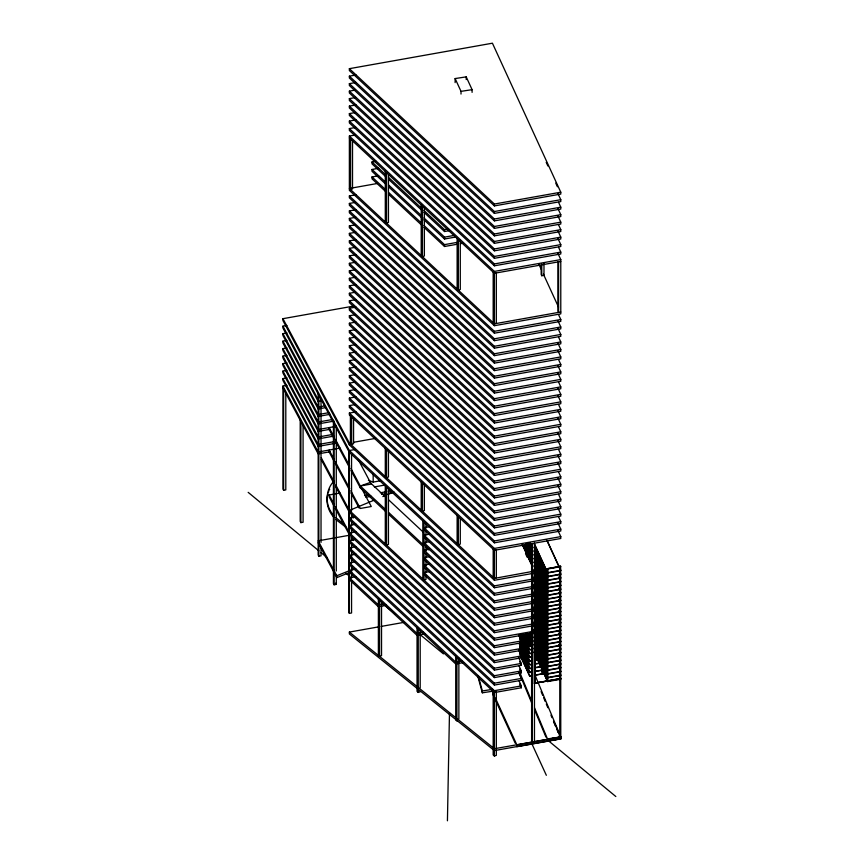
<?xml version="1.0" encoding="UTF-8"?>
<svg xmlns="http://www.w3.org/2000/svg" width="864" height="864" viewBox="0 0 864 864"><rect width="100%" height="100%" fill="white"/><g stroke="black" fill="none" stroke-linecap="round" stroke-linejoin="round"><path stroke-width="1.3" d="M447.433 820.8L449.474 712.908M327.834 494.111C325.458 502.254 328.363 511.132 333.839 517.374M328.244 492.782L328.73 491.454M329.292 490.136L329.713 489.272M333.58 481.529C324.853 490.871 325.015 506.272 333.839 515.506M374.166 500.17L349.369 510.419L494.392 645.775L494.392 647.644L521.338 642.848L521.338 640.969L518.54 634.878M382.849 496.584L385.322 495.558M387.806 494.532L394.006 491.972M349.196 572.638L336.82 577.627L336.82 575.748L349.196 570.769M351.68 569.765L354.154 568.771M349.369 137.927L494.392 273.283L496.336 272.592L496.336 323.125L494.392 323.827L349.369 188.471L377.19 183.514M351.616 444.388L351.616 416.318L350.406 415.184L350.406 443.264L351.616 444.388L353.56 443.696L353.56 418.295M385.754 511.607L360.32 487.879L360.32 486L370.073 482.522L385.722 497.124M355.99 411.901L349.369 413.078L349.369 414.958L494.392 550.314L496.336 549.612L496.336 577.692L494.392 578.383L349.369 443.027L282.938 318.686L353.268 306.158M378.378 599.26L378.378 655.236L379.577 656.359L381.532 655.668L381.532 602.348M417.042 627.858L417.042 691.33L418.252 692.453L420.196 691.762M349.369 557.215L494.392 692.561L496.336 691.87L496.336 755.33L494.392 756.032L493.182 754.909L493.182 691.438M349.369 68.677L492.426 43.2L560.779 192.208L560.779 194.076L494.392 205.902L349.369 70.546L349.369 68.677L494.392 204.034L494.392 205.902M557.971 193.59L560.779 199.692L560.779 201.56L494.392 213.386L349.369 78.03L349.369 76.162L355.99 74.984M558.533 202.295L560.779 207.176L560.779 209.056L494.392 220.871L349.369 85.525L349.369 83.646L355.99 82.469M557.971 208.559L560.779 214.672L560.779 216.54L494.392 228.366L349.369 93.01L349.369 91.141L354.672 90.191M557.971 216.043L560.779 222.156L560.779 224.024L494.392 235.85L349.369 100.494L349.369 98.626L355.99 97.448M558.533 224.759L560.779 229.64L560.779 231.509L494.392 243.335L349.369 107.978L349.369 106.11L355.99 104.933M557.971 231.023L560.779 237.125L560.779 239.004L494.392 250.819L349.369 115.474L349.369 113.594L354.672 112.655M557.971 238.507L560.779 244.62L560.779 246.488L494.392 258.314L349.369 122.958L349.369 121.09L355.99 119.902M558.533 247.223L560.779 252.104L560.779 253.973L494.392 265.799L349.369 130.442L349.369 128.574L355.99 127.397M557.971 253.487L560.779 259.589L560.779 313.87L494.392 325.696L349.369 190.339L349.369 136.058L354.672 135.119M385.722 176.656L372.006 163.847L372.006 161.978L375.98 161.266M385.722 184.14L372.006 171.331L372.006 169.463L378.626 168.286M385.722 191.624L372.006 178.826L372.006 176.947L378.626 175.77M558.533 314.604L560.779 319.486L560.779 321.365L494.392 333.18L349.369 197.824L349.369 195.955L355.99 194.778M557.971 320.868L560.779 326.97L560.779 328.849L494.392 340.664L349.369 205.319L349.369 203.44L354.672 202.5M557.971 328.352L560.779 334.465L560.779 336.334L494.392 348.16L349.369 212.803L349.369 210.935L355.99 209.747M558.533 337.068L560.779 341.95L560.779 343.818L494.392 355.644L349.369 220.288L349.369 218.419L355.99 217.242M557.971 343.332L560.779 349.434L560.779 351.313L494.392 363.128L349.369 227.772L349.369 225.904L354.672 224.964M494.392 204.034L560.779 192.208M557.971 350.816L560.779 356.918L560.779 358.798L494.392 370.613L349.369 235.267L349.369 233.388L355.99 232.211M349.369 76.162L494.392 211.518L560.779 199.692M558.533 359.521L560.779 364.414L560.779 366.282L494.392 378.108L349.369 242.752L349.369 240.883L355.99 239.695M349.369 83.646L494.392 219.002L560.779 207.176M423.943 210.449L444.517 229.651L448.492 228.949M557.971 365.796L560.779 371.898L560.779 373.766L494.392 385.592L349.369 250.236L349.369 248.368L354.672 247.428M423.943 212.317L444.517 231.53L449.809 230.58M349.369 91.141L494.392 226.487L560.779 214.672M423.943 217.933L444.517 237.136L453.784 235.494M557.971 373.28L560.779 379.382L560.779 381.262L494.392 393.077L349.369 257.72L349.369 255.852L355.99 254.675M423.943 219.802L444.517 239.015L455.112 237.125M349.369 98.626L494.392 233.982L560.779 222.156M423.943 225.418L444.517 244.631L457.758 242.266M558.533 381.985L560.779 386.878L560.779 388.746L494.392 400.561L349.369 265.216L349.369 263.336L355.99 262.159M423.943 227.297L444.517 246.499L457.758 244.145M460.404 243.67L463.05 243.194M349.369 106.11L494.392 241.466L560.779 229.64M557.971 388.249L560.779 394.362L560.779 396.23L494.392 408.056L349.369 272.7L349.369 270.832L354.672 269.881M349.369 113.594L494.392 248.951L560.779 237.125M557.971 395.744L560.779 401.846L560.779 403.715L494.392 415.541L349.369 280.184L349.369 278.316L355.99 277.139M349.369 121.09L494.392 256.435L560.779 244.62M558.533 404.449L560.779 409.331L560.779 411.21L494.392 423.025L349.369 287.669L349.369 285.8L355.99 284.623M349.369 128.574L494.392 263.93L560.779 252.104M557.971 410.713L560.779 416.826L560.779 418.694L494.392 430.51L349.369 295.164L349.369 293.285L354.672 292.345M349.369 136.058L494.392 271.415L560.779 259.589M494.392 273.283L560.779 261.457M557.971 418.198L560.779 424.31L560.779 426.179L494.392 438.005L349.369 302.648L349.369 300.78L355.99 299.592M558.533 426.913L560.779 431.795L560.779 433.663L494.392 445.489L349.369 310.133L349.369 308.264L355.99 307.087M534.47 580.608L494.392 587.747L349.369 452.39L282.938 328.039L282.938 326.171L286.924 325.458M557.971 433.177L560.779 439.279L560.779 441.158L494.392 452.974L349.369 317.617L349.369 315.749L354.672 314.809M322.153 400.756L318.168 401.468L282.938 335.534L282.938 333.655L286.924 332.953M557.971 440.662L560.779 446.774L560.779 448.643L494.392 460.469L349.369 325.112L349.369 323.233L355.99 322.056M326.128 407.538L318.168 408.953L282.938 343.019L282.938 341.15L286.924 340.438M558.533 449.366L560.779 454.259L560.779 456.127L494.392 467.953L349.369 332.597L349.369 330.728L355.99 329.54M330.113 414.31L318.168 416.437L282.938 350.503L282.938 348.635L286.924 347.922M557.971 455.641L560.779 461.743L560.779 463.612L494.392 475.438L349.369 340.081L349.369 338.213L354.672 337.273M334.087 421.092L318.168 423.922L282.938 357.988L282.938 356.119L286.924 355.406M557.971 463.126L560.779 469.228L560.779 471.107L494.392 482.922L349.369 347.566L349.369 345.697L355.99 344.52M494.392 323.827L560.779 312.001M330.113 429.289L318.168 431.417L282.938 365.483L282.938 363.604L286.924 362.902M558.533 471.83L560.779 476.723L560.779 478.591L494.392 490.417L349.369 355.061L349.369 353.182L355.99 352.004M349.369 195.955L494.392 331.312L560.779 319.486M332.759 436.298L318.168 438.901L282.938 372.967L282.938 371.099L286.924 370.386M557.971 478.094L560.779 484.207L560.779 486.076L494.392 497.902L349.369 362.545L349.369 360.677L354.672 359.726M349.369 203.44L494.392 338.796L560.779 326.97M336.744 443.081L318.168 446.386L282.938 380.452L282.938 378.583L286.924 377.87M557.971 485.59L560.779 491.692L560.779 493.56L494.392 505.386L349.369 370.03L349.369 368.161L355.99 366.984M349.369 210.935L494.392 346.28L560.779 334.465M285.8 392.861L285.8 489.899L283.619 490.288L282.938 489.024L282.938 386.068L286.924 385.355M558.533 494.294L560.779 499.176L560.779 501.055L494.392 512.87L349.369 377.525L349.369 375.646L355.99 374.468M349.369 218.419L494.392 353.776L560.779 341.95M557.971 500.558L560.779 506.671L560.779 508.54L494.392 520.366L349.369 385.009L349.369 383.13L354.672 382.19M349.369 225.904L494.392 361.26L560.779 349.434M557.971 508.043L560.779 514.156L560.779 516.024L494.392 527.85L349.369 392.494L349.369 390.625L355.99 389.437M349.369 233.388L494.392 368.744L560.779 356.918M558.533 516.758L560.779 521.64L560.779 523.508L494.392 535.334L349.369 399.978L349.369 398.11L355.99 396.932M324.799 405.896L318.168 407.084L282.938 341.15M349.369 240.883L494.392 376.229L560.779 364.414M557.971 523.022L560.779 529.124L560.779 531.004L494.392 542.819L349.369 407.473L349.369 405.594L354.672 404.654M328.784 412.679L318.168 414.569L282.938 348.635M349.369 248.368L494.392 383.724L560.779 371.898M332.759 419.45L318.168 422.053L282.938 356.119M349.369 255.852L494.392 391.208L560.779 379.382M334.087 426.708L318.168 429.538L282.938 363.604M349.369 263.336L494.392 398.693L560.779 386.878M332.759 434.43L318.168 437.033L282.938 371.099M349.369 270.832L494.392 406.177L560.779 394.362M334.087 441.677L318.168 444.517L282.938 378.583M349.369 278.316L494.392 413.672L560.779 401.846M353.354 442.325L375.916 438.307M340.07 448.103L318.168 452.002L282.938 386.068M349.369 285.8L494.392 421.157L560.779 409.331M330.113 451.753L318.168 453.87L282.938 387.947M354.683 449.572L349.369 450.522L282.938 326.171M349.369 293.285L494.392 428.641L560.779 416.826M349.369 300.78L494.392 436.126L560.779 424.31M349.369 308.264L494.392 443.621L560.779 431.795M349.369 315.749L494.392 451.105L560.779 439.279M349.369 323.233L494.392 458.59L560.779 446.774M368.42 480.373L373.172 482.08L381.132 480.665M350.957 468.482L360.32 486L371.272 484.056L358.171 459.518M334.109 506.196L329.119 496.843L329.119 494.975L340.07 493.031M374.328 486.929L384.869 485.05M349.369 330.728L494.392 466.074L560.779 454.259M364.532 495.59L368.485 494.888M380.333 492.782L385.603 491.843M388.238 491.368L390.874 490.903M349.369 338.213L494.392 473.569L560.779 461.743M365.85 497.232L371.12 496.292M381.65 494.413L385.603 493.711M388.238 493.247L392.191 492.545M349.369 345.697L494.392 481.054L560.779 469.228M300.208 420.271L300.208 521.359L300.888 522.623L303.08 522.234L303.08 425.196M349.369 353.182L494.392 488.538L560.779 476.723M354.683 516.953L349.369 517.903L494.392 653.26L494.392 655.128L521.338 650.333L521.338 648.454L519.091 643.572M349.369 360.677L494.392 496.022L560.779 484.207M356.011 524.21L349.369 525.388L494.392 660.744L494.392 662.612L521.338 657.817L521.338 655.949L518.53 649.836M349.369 368.161L494.392 503.518L560.779 491.692M356.011 531.695L349.369 532.883L494.392 668.228L494.392 670.108L521.338 665.302L521.338 663.433L518.53 657.331M350.006 535.151L318.168 540.832L336.82 575.748M349.369 375.646L494.392 511.002L560.779 499.176M354.683 539.417L349.369 540.367L494.392 675.724L494.392 677.592L521.338 672.797L521.338 670.918L519.091 666.036M429.268 526.759L424.03 527.699L494.392 593.363L494.392 595.231L534.47 588.092M349.369 383.13L494.392 518.486L560.779 506.671M356.011 546.674L349.369 547.852L494.392 683.208L494.392 685.076L521.338 680.281L521.338 678.413L518.53 672.3M429.268 534.244L424.03 535.183L494.392 600.847L494.392 602.716L534.47 595.577M318.168 393.973L318.168 554.958L318.838 556.222L321.03 555.833L321.03 547.776M349.369 390.625L494.392 525.971L560.779 514.156M356.011 554.159L349.369 555.336L494.392 690.692L494.392 756.032M429.268 541.739L424.03 542.668L494.392 608.332L494.392 610.211L534.47 603.072M349.369 398.11L494.392 533.466L560.779 521.64M354.683 561.881L349.369 562.831L455.717 662.083L462.294 660.917M429.268 549.223L424.03 550.152L494.392 615.827L494.392 617.695L534.47 610.556M349.369 405.594L494.392 540.95L560.779 529.124M356.011 569.128L349.369 570.316L417.042 633.474L423.565 632.318M429.268 556.708L424.03 557.647L494.392 623.311L494.392 625.18L534.47 618.041M349.369 413.078L494.392 548.435L560.779 536.62L560.779 538.488L494.392 550.314M356.011 576.623L349.369 577.8L378.378 604.876L383.648 603.936M429.268 564.192L424.03 565.132L494.392 630.796L494.392 632.664L534.47 625.525M333.428 422.55L333.428 583.524L334.109 584.788L336.29 584.399L336.29 575.014M429.268 571.687L424.03 572.616L494.392 638.28L494.392 640.159L534.47 633.02M559.094 675.205L560.779 678.866L534.352 683.294L534.352 570.996L560.639 566.309L494.392 578.383M282.938 318.686L282.938 320.555L349.38 444.906L494.392 580.262L534.47 573.124M534.179 543.337L547.625 572.648L560.779 570.305L547.333 540.994M534.179 543.715L547.625 573.026L560.779 570.683L546.772 540.151M351.562 580.781L351.562 612.976L349.369 613.364L349.38 450.522L494.392 585.878L534.47 578.74M534.179 547.085L547.625 576.396L560.779 574.052L559.094 570.391M386.284 605.34L378.378 606.744L349.369 579.668M534.179 547.452L547.625 576.763L560.779 574.43L559.094 570.758M534.136 550.724L547.625 580.133L560.779 577.789M534.136 551.102L547.625 580.511L560.779 578.167L559.094 574.117M494.392 593.363L534.47 586.224M534.136 554.472L547.625 583.88L560.779 581.537L559.094 577.865M534.136 554.85L547.625 584.258L560.779 581.915L558.522 577.012M534.136 558.22L547.625 587.628L560.779 585.284L559.094 581.602M534.136 558.587L547.625 587.995L560.779 585.652L559.094 581.98M494.392 600.847L534.47 593.708M534.136 561.956L547.625 591.365L560.779 589.021M534.136 562.334L547.625 591.743L560.779 589.399L559.094 585.349M534.136 565.704L547.625 595.112L560.779 592.769L559.094 589.097M534.136 566.082L547.625 595.48L560.779 593.147L558.522 588.244M559.224 735.037L560.779 738.763L494.392 750.589L349.369 633.96L349.369 632.081L378.508 626.897M381.164 626.422L403.682 622.415M494.392 608.332L534.47 601.193M534.136 569.452L547.625 598.849L560.779 596.516L559.094 592.834M534.136 569.819L547.625 599.227L560.779 596.884L559.094 593.212M534.136 573.188L547.625 602.597L560.779 600.253M534.136 573.566L547.625 602.975L560.779 600.631L559.094 596.581M494.392 615.827L534.47 608.688M534.136 576.936L547.625 606.344L560.779 604.001L559.094 600.329M534.136 577.314L547.625 606.712L560.779 604.379L558.522 599.476M534.136 580.684L547.625 610.081L560.779 607.738L559.094 604.066M534.136 581.051L547.625 610.459L560.779 608.116L559.094 604.444M424.872 633.96L417.042 635.353L349.369 572.184M494.392 623.311L534.47 616.172M534.136 584.42L547.625 613.829L560.779 611.485M534.136 584.798L547.625 614.207L560.779 611.863L559.094 607.813M534.136 588.168L547.625 617.576L560.779 615.233L559.094 611.55M534.136 588.535L547.625 617.944L560.779 615.6L558.522 610.708M494.392 630.796L534.47 623.657M534.136 591.905L547.625 621.313L560.779 618.97L559.094 615.298M534.136 592.283L547.625 621.691L560.779 619.348L559.094 615.676M534.136 595.652L547.625 625.061L560.779 622.717L559.094 619.045M534.136 596.03L547.625 625.428L560.779 623.095L559.094 619.412M494.392 638.28L534.47 631.141M534.136 599.4L547.625 628.798L560.779 626.465L559.094 622.782M534.136 599.767L547.625 629.176L560.779 626.832L558.522 621.94M534.136 603.137L547.625 632.545L560.779 630.202L559.094 626.53M534.136 603.515L547.625 632.923L560.779 630.58L559.094 626.908M494.392 645.775L521.338 640.969M534.136 606.884L547.625 636.293L560.779 633.949L559.094 630.277M534.136 607.262L547.625 636.66L560.779 634.327L559.094 630.644M534.136 610.632L547.625 640.03L560.779 637.697L559.094 634.014M534.136 610.999L547.625 640.408L560.779 638.064L558.522 633.161M494.392 653.26L521.338 648.454M534.136 614.369L547.625 643.777L560.779 641.434L559.094 637.762M534.136 614.747L547.625 644.155L560.779 641.812L559.094 638.129M463.612 662.548L455.717 663.962L349.369 564.7M534.136 618.116L547.625 647.525L560.779 645.181L559.094 641.498M534.136 618.484L547.625 647.892L560.779 645.548L559.094 641.876M494.392 660.744L521.338 655.949M534.179 621.95L547.625 651.262L560.779 648.918L559.094 645.257M534.179 622.328L547.625 651.64L560.779 649.296L558.533 644.414M534.179 625.698L547.625 655.009L560.779 652.666L559.094 649.004M534.179 626.065L547.625 655.387L560.779 653.044L559.094 649.372M494.392 668.228L521.338 663.433M534.179 629.435L547.625 658.757L560.779 656.413L559.094 652.741M534.179 629.813L547.625 659.124L560.779 656.78L559.094 653.119M534.179 633.182L547.625 662.494L560.779 660.15L559.094 656.489M534.179 633.56L547.625 662.872L560.779 660.528L558.533 655.646M494.392 675.724L521.338 670.918M534.179 636.93L547.625 666.241L560.779 663.898L559.094 660.236M534.179 637.297L547.625 666.608L560.779 664.276L559.094 660.604M534.179 640.667L547.625 669.978L560.779 667.645L559.094 663.973M534.179 641.045L547.625 670.356L560.779 668.012L559.094 664.351M494.392 683.208L521.338 678.413M534.179 644.414L547.625 673.726L560.779 671.382L559.094 667.721M534.179 644.792L547.625 674.104L560.779 671.76L558.533 666.868M534.179 648.162L547.625 677.473L560.779 675.13L559.094 671.468M534.179 648.529L547.625 677.84L560.779 675.497L559.094 671.836M534.352 683.294L560.779 678.499L534.492 683.176M494.392 690.692L521.338 685.897L521.338 687.766L494.392 692.561M534.179 652.277L547.625 681.588L560.779 679.244L559.094 675.583M560.207 736.722L560.207 566.384L560.207 736.722L560.779 736.895L516.856 744.854L495.331 697.939M553.489 721.159L560.779 737.035L494.392 748.721L349.369 632.081M560.639 566.309L560.779 738.904L516.856 746.723L516.856 744.854M455.134 82.609L455.134 78.559L466.214 76.864L472.09 89.662L472.09 92.362M455.134 78.559L461.009 91.357L472.09 89.662M541.177 265.14L541.177 274.45L541.76 275.724L543.985 275.389L543.985 263.423M524.642 634.856L529.675 645.84L532.343 645.43M524.081 634.003L529.675 646.218L532.343 645.808M522.958 634.932L529.675 649.588L532.343 649.177M522.396 634.09L529.675 649.955L532.343 649.555M521.284 635.008L529.675 653.324L532.343 652.925M520.722 634.165L529.675 653.702L532.343 653.292M519.599 635.094L529.675 657.072L532.343 656.662M519.599 635.472L529.675 657.45L532.343 657.04M519.599 638.842L529.675 660.82L532.343 660.409M535 659.999L537.656 659.599M520.722 641.65L529.675 661.187L532.343 660.787M535 660.377L538.985 659.761M519.599 642.578L529.675 664.556L532.343 664.157M535 663.746L538.985 663.131M519.599 642.956L529.675 664.934L532.343 664.524M535 664.124L538.985 663.509M519.599 646.326L529.675 668.304L532.343 667.894M535 667.494L541.642 666.468M519.653 646.672L529.675 668.671L532.343 668.272M535 667.861L541.642 666.846M519.599 650.063L529.675 672.041L532.343 671.641M535 671.231L542.97 670.01L535 671.609M519.599 650.441L529.675 672.419L532.343 672.008M519.599 653.81L529.675 675.788L532.343 675.378M535 674.978L542.97 673.758L535 675.346M520.722 656.629L529.675 676.166L532.343 675.756M493.981 691.027L482.339 692.809L482.339 690.941L492.685 689.353M534.535 707.875L547.484 738.925L560.779 736.895L534.881 674.784M346.248 527.526L335.632 519.361M344.142 524.362L335.632 517.493M248.173 492.35L318.794 550.778M320.868 552.496L327.1 557.647M345.794 573.113L349.952 576.558M384.221 604.908L395.647 614.358M420.574 634.986L443.426 653.886M548.327 740.664L615.827 796.522M372.006 161.978L385.722 174.776M388.66 177.52L421.978 208.624M388.66 179.399L421.978 210.492M372.006 169.463L385.722 182.272M388.66 185.015L421.978 216.108M388.66 186.883L421.978 217.976M372.006 176.947L385.722 189.756M388.66 192.499L421.978 223.592M388.66 194.368L421.978 225.461M424.03 529.567L494.392 595.231M388.649 499.867L422.885 531.814M424.03 537.052L494.392 602.716M424.03 544.536L494.392 610.211M360.32 486L385.754 509.738M388.681 512.482L422.917 544.428M425.855 547.16L428.782 549.904M388.681 514.35L422.917 546.296M424.03 552.031L494.392 617.695M424.03 559.516L494.392 625.18M424.03 567L494.392 632.664M424.03 574.484L494.392 640.159M349.369 512.287L494.392 647.644M349.369 519.772L494.392 655.128M349.369 527.267L494.392 662.612M349.369 534.751L494.392 670.108M349.369 542.236L494.392 677.592M349.369 549.72L494.392 685.076M560.639 566.687L534.352 571.363M547.852 568.868L547.711 680.918M282.938 333.655L318.168 399.589M334.109 436.936L329.119 427.594L329.119 429.462L334.109 438.804M335.362 439.279L349.715 466.139M361.919 488.992L371.272 506.52L360.32 508.464L350.957 490.946M335.362 441.148L349.715 468.018M350.957 470.351L360.32 487.879M334.109 459.4L329.119 450.058L329.119 451.926L334.109 461.268M335.362 461.732L349.715 488.603M335.362 463.612L349.715 490.482M350.957 492.815L359.078 508M321.235 457.758L333.839 481.356M335.729 484.898L349.607 510.862M351.497 514.404L353.387 517.946M321.235 459.626L333.839 483.224M335.729 486.767L349.607 512.73M329.119 494.975L334.109 504.317M335.362 506.66L349.715 533.531M351.583 537.03L353.462 540.54M335.362 508.529L349.715 535.399M350.957 537.732L352.21 540.076M318.168 542.7L336.82 577.627M335.621 583.135L336.29 584.399M349.369 613.364L348.7 612.101L348.7 451.127M557.636 730.922L560.779 736.895M559.526 736.376L560.779 738.774L547.484 740.804L547.484 738.925M546.21 162.324L547.884 165.985M555.736 183.082L557.41 186.754M538.92 264.362L541.166 269.255M543.402 274.136L558.533 307.12M557.971 530.507L560.779 536.62M530.766 543.38L531.889 545.832M530.204 542.527L531.889 546.199M529.081 543.445L531.889 549.569M529.081 543.823L531.889 549.947M527.396 543.51L531.889 553.316M527.396 543.888L531.889 553.694M525.712 543.586L531.889 557.064M525.712 543.953L531.889 557.431M524.588 544.871L531.889 560.801M524.588 545.249L531.889 561.179M522.904 544.946L531.328 563.317M522.904 545.314L531.328 563.695M522.137 544.374L531.662 565.142M525.506 553.576L527.18 557.248M530.82 633.344L531.932 635.785M530.258 632.491L531.932 636.163M529.135 633.42L531.932 639.533M529.135 633.798L531.932 639.9M527.45 633.496L531.932 643.27M527.45 633.874L531.932 643.648M541.847 667.57L542.97 670.01M541.847 667.937L542.97 670.388M525.776 633.582L531.932 647.017M534.179 651.899L547.625 681.588M525.776 633.949L531.932 647.384M541.285 670.086L542.97 673.758M541.285 670.453L542.97 674.136M559.656 736.463L560.779 738.904M519.653 661.64L521.338 665.302M519.653 669.125L521.338 672.797M519.091 681.005L521.338 685.897M519.653 684.104L521.338 687.766M531.716 743.429L546.34 775.3M495.331 699.818L515.192 743.116M541.102 691.556L542.657 695.293M543.683 697.777L545.238 701.503M546.275 703.987L547.83 707.713M550.94 715.165L551.977 717.649M554.04 722.617L555.595 726.343M556.632 728.827L558.187 732.553M520.031 673.088L531.943 701.665M518.994 672.473L531.943 703.534M534.535 709.744L545.929 737.078M492.62 690.476L493.679 696.211L492.275 691.06M478.44 676.685L482.339 690.941M477.738 675.972L482.339 692.809M558.587 261.857L558.587 312.39L557.906 311.126L557.906 261.922M541.76 263.758L541.76 275.724M534.47 543.175L534.47 741.582M532.278 543.564L532.278 741.971L531.598 740.707L531.598 625.979M531.598 543.65L531.598 578.74M531.598 581.44L531.598 593.59M531.598 596.29L531.598 623.279M494.392 211.518L494.392 213.386M494.392 219.002L494.392 220.871M494.392 226.487L494.392 228.366M494.392 233.982L494.392 235.85M494.392 241.466L494.392 243.335M494.392 248.951L494.392 250.819M494.392 256.435L494.392 258.314M494.392 263.93L494.392 265.799M494.392 271.415L494.392 325.696M494.392 331.312L494.392 333.18M494.392 338.796L494.392 340.664M494.392 346.28L494.392 348.16M494.392 353.776L494.392 355.644M494.392 361.26L494.392 363.128M494.392 368.744L494.392 370.613M494.392 376.229L494.392 378.108M494.392 383.724L494.392 385.592M494.392 391.208L494.392 393.077M494.392 398.693L494.392 400.561M494.392 406.177L494.392 408.056M494.392 413.672L494.392 415.541M494.392 421.157L494.392 423.025M494.392 428.641L494.392 430.51M494.392 436.126L494.392 438.005M494.392 443.621L494.392 445.489M494.392 451.105L494.392 452.974M494.392 458.59L494.392 460.469M494.392 466.074L494.392 467.953M494.392 473.569L494.392 475.438M494.392 481.054L494.392 482.922M494.392 488.538L494.392 490.417M494.392 496.022L494.392 497.902M494.392 503.518L494.392 505.386M494.392 511.002L494.392 512.87M494.392 518.486L494.392 520.366M494.392 525.971L494.392 527.85M494.392 533.466L494.392 535.334M494.392 540.95L494.392 542.819M494.392 548.435L494.392 580.262M494.392 585.878L494.392 587.747M493.182 272.16L493.182 322.693M493.182 549.18L493.182 577.26M466.214 76.864L466.214 79.564M461.009 91.357L461.009 94.057M460.285 240.268L460.285 289.472L458.33 290.174L458.33 239.63M460.285 518.638L460.285 544.039L458.33 544.73L458.33 516.661M458.87 658.217L458.87 719.042M457.132 238.507L457.132 289.051M457.132 515.527L457.132 543.607M456.926 657.601L456.926 721.062L455.717 719.939L455.717 656.467M444.517 229.651L444.517 231.53M444.517 237.136L444.517 239.015M444.517 244.631L444.517 246.499M425.984 522.731L425.984 528.131M425.984 530.831L425.984 534.881M425.984 537.581L425.984 542.97M425.984 545.67L425.984 551.07M425.984 553.77L425.984 557.82M425.984 560.52L425.984 565.909M425.984 568.609L425.984 572.659M425.984 575.359L425.984 579.409L424.03 580.1L424.03 522.083M424.364 206.744L424.364 255.949L422.41 256.651L422.41 206.107M424.364 483.775L424.364 510.516L422.41 511.207L422.41 483.127M422.831 520.949L422.831 578.977M421.211 204.984L421.211 255.517M421.211 482.004L421.211 510.084M420.196 629.618L420.196 687.787M418.252 628.992L418.252 692.453M388.444 174.55L388.444 222.426L386.5 223.117L386.5 172.584M388.444 450.252L388.444 476.982L386.5 477.684L386.5 449.604M388.444 489.046L388.444 544.374L386.5 545.065L386.5 487.048M385.29 171.461L385.29 221.994M385.29 448.481L385.29 476.561M385.29 485.914L385.29 543.942M379.577 600.383L379.577 656.359M373.172 474.304L373.172 482.08M352.523 141.016L352.523 188.903L350.579 189.594L350.579 139.061M351.562 454.68L351.562 511.024M351.562 513.713L351.562 519.07M351.562 521.759L351.562 525.776M351.562 528.466L351.562 533.833M351.562 536.512L351.562 540.54M351.562 543.218L351.562 548.586M351.562 551.264L351.562 563.339M351.562 566.028L351.562 578.102M349.38 443.027L349.369 444.906M336.29 426.114L336.29 570.985M334.109 423.814L334.109 584.788M321.03 398.876L321.03 542.408M318.838 395.248L318.838 556.222M300.888 421.546L300.888 522.623M283.619 389.21L283.619 490.288M547.409 568.944L547.409 681.253L547.409 568.944M534.924 571.169L534.924 683.478L534.924 571.169"/></g></svg>
